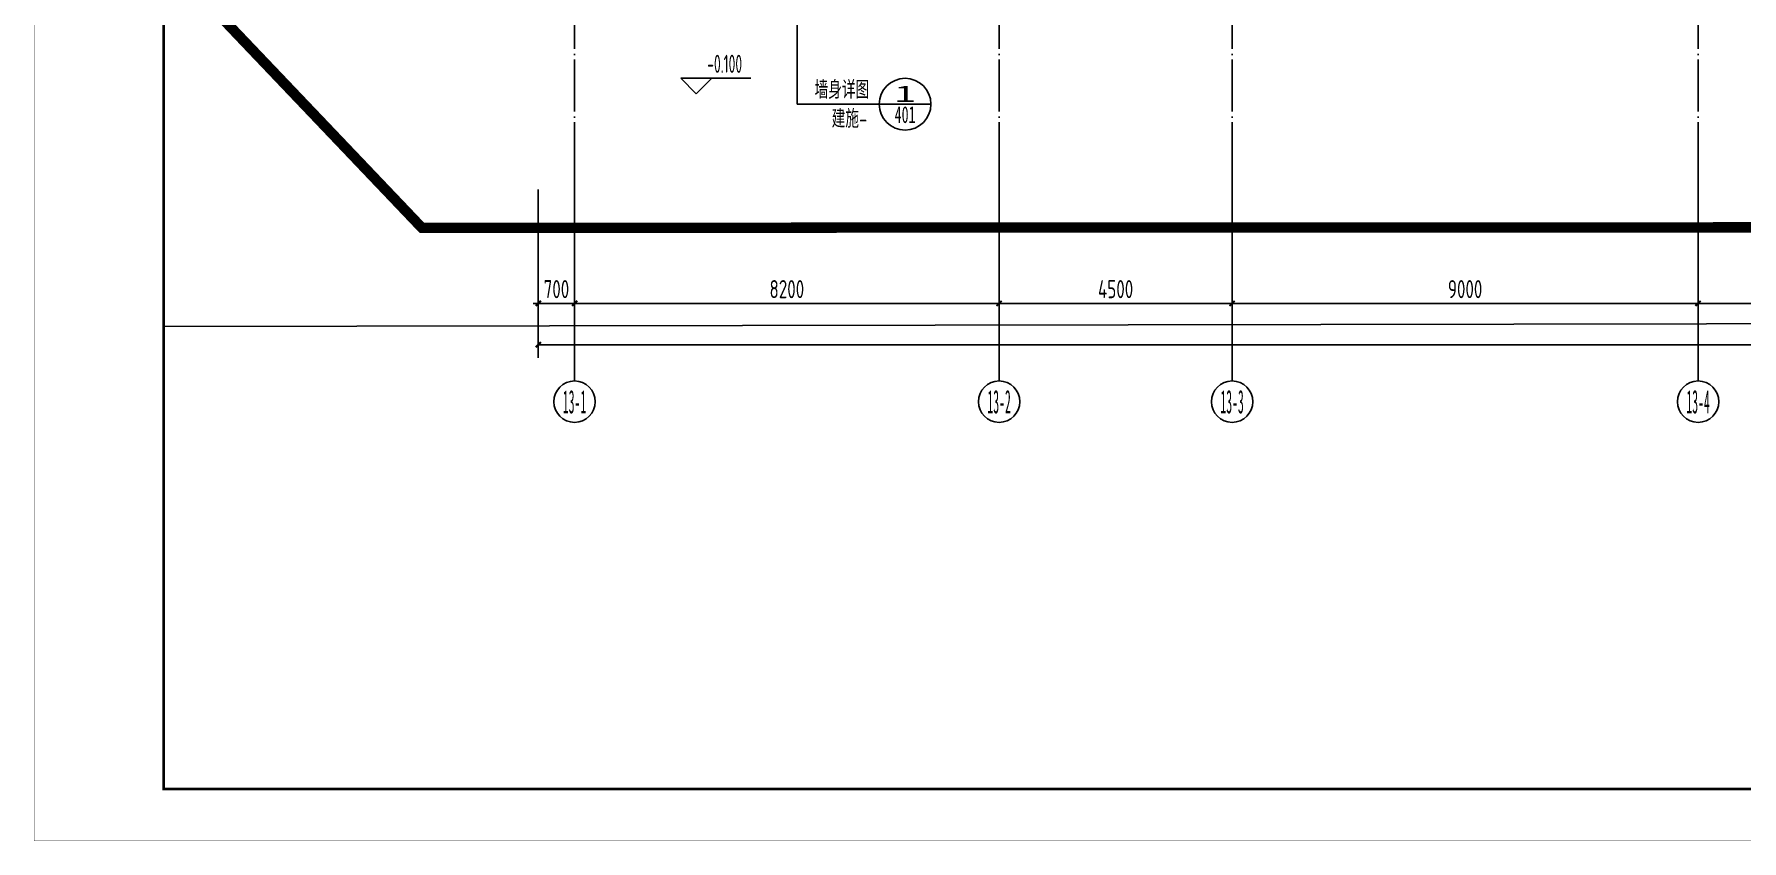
# Model space of a CAD drawing. Extents: x -1262219 to 73468, y -207485 to 163917.
# Drawn here: x -691012 to -658030, y -20288 to -4698 of the extents above; entities that cross this region are included whole.
import ezdxf
from ezdxf.enums import TextEntityAlignment as Align

# ---------------------------------------------------------------- set-up
doc = ezdxf.new("R2010")
doc.units = 0
doc.header["$LTSCALE"] = 500
doc.header["$MEASUREMENT"] = 0
doc.linetypes.add('X-104 13#平面$0$ACAD_ISO04W100', pattern=[30, 24, -3, 0, -3])
doc.linetypes.add('X-104 13#平面$0$DOTE', pattern=[2.42, 2, -0.2, 0.02, -0.2])
doc.layers.get('0').update_dxf_attribs({"linetype": 'CONTINUOUS'})
doc.layers.get('Defpoints').update_dxf_attribs({"linetype": 'CONTINUOUS'})
for name, color, linetype in [('AXIS_TEXT', 7, 'CONTINUOUS'), ('X-104 13#平面$0$01-标注_标高', 200, 'CONTINUOUS'), ('X-104 13#平面$0$01-标注_符号', 200, 'CONTINUOUS'), ('X-104 13#平面$0$01-标注_轴线坐标', 132, 'CONTINUOUS'), ('X-104 13#平面$0$02-TEXT_轴号', 7, 'CONTINUOUS'), ('X-104 13#平面$0$A_AXIS-轴线', 36, 'X-104 13#平面$0$DOTE'), ('X-104 13#平面$0$M-用地 红线', 20, 'X-104 13#平面$0$ACAD_ISO04W100'), ('X-104 13#平面$0$M-绿化 首层轮廓', 197, 'CONTINUOUS'), ('X-104 13#平面$0$M-道路 边线', 151, 'CONTINUOUS')]:
    doc.layers.add(name, color=color, linetype=linetype)
doc.styles.add('COMPLEX', font='COMPLEX')
doc.styles.add('X-104 13#平面$0$_TCH_AXIS', font='STXIHEI.TTF', dxfattribs={"width": 0.75})
doc.styles.add('X-104 13#平面$0$_TCH_DIM', font='ros1.shx', dxfattribs={"width": 0.8, "bigfont": 'jd.shx'})
doc.styles.add('X-104 13#平面$0$_TCH_DIM_T3', font='ros1.shx', dxfattribs={"width": 0.8, "bigfont": 'jd.shx'})
doc.styles.add('X-104 13#平面$0$_TCH_LABEL', font='STXIHEI.TTF', dxfattribs={"width": 0.75})
doc.dimstyles.new('X-104 13#平面$0$_TCH_ARCH&&100', dxfattribs={"dimtxt": 350, "dimasz": 100, "dimexe": 250, "dimexo": 300, "dimgap": 100, "dimtad": 1, "dimdec": 0, "dimzin": 0, "dimdsep": 46, "dimtxsty": 'X-104 13#平面$0$_TCH_DIM_T3', "dimblk": 'X-104 13#平面$0$_ArchTick', "dimcen": 0.09, "dimclrt": 7, "dimazin": 2, "dimtfac": 1, "dimtdec": 0, "dimtix": 1, "dimtmove": 2, "dimatfit": 3, "dimfxl": 0, "dimtolj": 1, "dimtzin": 0, "dimarcsym": 0})

# ---------------------------------------------------------------- blocks, each defined once
blk = doc.blocks.new('图框-A1')
for points, const_width in [([(0, 0), (841, 0), (841, 594), (0, 594)], 0.05), ([(766, 584), (25, 584), (25, 10), (766, 10)], 0.5)]:
    blk.add_lwpolyline(points, close=True, dxfattribs=dict(const_width=const_width))
blk = doc.blocks.new('_AXISO')
blk.add_circle((0, 0), 0.5)
at = {"layer": 'AXIS_TEXT', "style": 'COMPLEX', "width": 1.041667}
blk.add_attdef('A', text='', height=0.56, dxfattribs=at).set_placement((-0.25, -0.28), (0.25, -0.28), align=Align.FIT)
blk = doc.blocks.new('X-104 13#平面$0$_ArchTick')
at = {"color": 0, "linetype": 'ByBlock', "const_width": 0.4}
blk.add_lwpolyline([(-0.5, -0.5), (0.5, 0.5)], dxfattribs=at)
blk = doc.blocks.new('*D169')
at = {"layer": 'Defpoints', "color": 0}
for p in [(-900, -7401), (58400, -7401), (58400, -10701)]:
    blk.add_point(p, dxfattribs=at)
at = {"layer": 'X-104 13#平面$0$01-标注_轴线坐标', "color": 0, "lineweight": -2}
for p, q in [((-900, -7701), (-900, -10951)), ((58400, -7701), (58400, -10951)), ((-900, -10701), (58400, -10701))]:
    blk.add_line(p, q, dxfattribs=at)
at = {"layer": 'X-104 13#平面$0$01-标注_轴线坐标', "color": 0, "lineweight": -2, "xscale": 100, "yscale": 100, "zscale": 100, "rotation": 180}
blk.add_blockref('X-104 13#平面$0$_ArchTick', (-900, -10701), dxfattribs=at)
at = {"layer": 'X-104 13#平面$0$01-标注_轴线坐标', "color": 0, "lineweight": -2, "xscale": 100, "yscale": 100, "zscale": 100}
blk.add_blockref('X-104 13#平面$0$_ArchTick', (58400, -10701), dxfattribs=at)
at = {"layer": 'X-104 13#平面$0$01-标注_轴线坐标', "color": 7, "insert": (28750, -10426), "char_height": 350, "attachment_point": 5, "style": 'X-104 13#平面$0$_TCH_DIM_T3'}
blk.add_mtext('\\A1;59300', dxfattribs=at)
blk = doc.blocks.new('*D170')
at = {"layer": 'Defpoints', "color": 0}
for p in [(-900, -7401), (-200, -7401), (-200, -9901)]:
    blk.add_point(p, dxfattribs=at)
at = {"layer": 'X-104 13#平面$0$01-标注_轴线坐标', "color": 0, "lineweight": -2}
for p, q in [((-900, -7701), (-900, -10151)), ((-200, -7701), (-200, -10151)), ((-900, -9901), (-1000, -9901)), ((-900, -9901), (-200, -9901)), ((-200, -9901), (-100, -9901))]:
    blk.add_line(p, q, dxfattribs=at)
at = {"layer": 'X-104 13#平面$0$01-标注_轴线坐标', "color": 0, "lineweight": -2, "xscale": 100, "yscale": 100, "zscale": 100}
blk.add_blockref('X-104 13#平面$0$_ArchTick', (-900, -9901), dxfattribs=at)
at = {"layer": 'X-104 13#平面$0$01-标注_轴线坐标', "color": 0, "lineweight": -2, "xscale": 100, "yscale": 100, "zscale": 100, "rotation": 180}
blk.add_blockref('X-104 13#平面$0$_ArchTick', (-200, -9901), dxfattribs=at)
at = {"layer": 'X-104 13#平面$0$01-标注_轴线坐标', "color": 7, "insert": (-550, -9626), "char_height": 350, "attachment_point": 5, "style": 'X-104 13#平面$0$_TCH_DIM_T3'}
blk.add_mtext('\\A1;700', dxfattribs=at)
blk = doc.blocks.new('*D171')
at = {"layer": 'Defpoints', "color": 0}
for p in [(-200, -7401), (8000, -7401), (8000, -9901)]:
    blk.add_point(p, dxfattribs=at)
at = {"layer": 'X-104 13#平面$0$01-标注_轴线坐标', "color": 0, "lineweight": -2}
for p, q in [((-200, -7701), (-200, -10151)), ((8000, -7701), (8000, -10151)), ((-200, -9901), (8000, -9901))]:
    blk.add_line(p, q, dxfattribs=at)
at = {"layer": 'X-104 13#平面$0$01-标注_轴线坐标', "color": 0, "lineweight": -2, "xscale": 100, "yscale": 100, "zscale": 100, "rotation": 180}
blk.add_blockref('X-104 13#平面$0$_ArchTick', (-200, -9901), dxfattribs=at)
at = {"layer": 'X-104 13#平面$0$01-标注_轴线坐标', "color": 0, "lineweight": -2, "xscale": 100, "yscale": 100, "zscale": 100}
blk.add_blockref('X-104 13#平面$0$_ArchTick', (8000, -9901), dxfattribs=at)
at = {"layer": 'X-104 13#平面$0$01-标注_轴线坐标', "color": 7, "insert": (3900, -9626), "char_height": 350, "attachment_point": 5, "style": 'X-104 13#平面$0$_TCH_DIM_T3'}
blk.add_mtext('\\A1;8200', dxfattribs=at)
blk = doc.blocks.new('*D172')
at = {"layer": 'Defpoints', "color": 0}
for p in [(8000, -7401), (12500, -7401), (12500, -9901)]:
    blk.add_point(p, dxfattribs=at)
at = {"layer": 'X-104 13#平面$0$01-标注_轴线坐标', "color": 0, "lineweight": -2}
for p, q in [((8000, -7701), (8000, -10151)), ((12500, -7701), (12500, -10151)), ((8000, -9901), (12500, -9901))]:
    blk.add_line(p, q, dxfattribs=at)
at = {"layer": 'X-104 13#平面$0$01-标注_轴线坐标', "color": 0, "lineweight": -2, "xscale": 100, "yscale": 100, "zscale": 100, "rotation": 180}
blk.add_blockref('X-104 13#平面$0$_ArchTick', (8000, -9901), dxfattribs=at)
at = {"layer": 'X-104 13#平面$0$01-标注_轴线坐标', "color": 0, "lineweight": -2, "xscale": 100, "yscale": 100, "zscale": 100}
blk.add_blockref('X-104 13#平面$0$_ArchTick', (12500, -9901), dxfattribs=at)
at = {"layer": 'X-104 13#平面$0$01-标注_轴线坐标', "color": 7, "insert": (10250, -9626), "char_height": 350, "attachment_point": 5, "style": 'X-104 13#平面$0$_TCH_DIM_T3'}
blk.add_mtext('\\A1;4500', dxfattribs=at)
blk = doc.blocks.new('*D173')
at = {"layer": 'Defpoints', "color": 0}
for p in [(12500, -7401), (21500, -7401), (21500, -9901)]:
    blk.add_point(p, dxfattribs=at)
at = {"layer": 'X-104 13#平面$0$01-标注_轴线坐标', "color": 0, "lineweight": -2}
for p, q in [((12500, -7701), (12500, -10151)), ((21500, -7701), (21500, -10151)), ((12500, -9901), (21500, -9901))]:
    blk.add_line(p, q, dxfattribs=at)
at = {"layer": 'X-104 13#平面$0$01-标注_轴线坐标', "color": 0, "lineweight": -2, "xscale": 100, "yscale": 100, "zscale": 100, "rotation": 180}
blk.add_blockref('X-104 13#平面$0$_ArchTick', (12500, -9901), dxfattribs=at)
at = {"layer": 'X-104 13#平面$0$01-标注_轴线坐标', "color": 0, "lineweight": -2, "xscale": 100, "yscale": 100, "zscale": 100}
blk.add_blockref('X-104 13#平面$0$_ArchTick', (21500, -9901), dxfattribs=at)
at = {"layer": 'X-104 13#平面$0$01-标注_轴线坐标', "color": 7, "insert": (17000, -9626), "char_height": 350, "attachment_point": 5, "style": 'X-104 13#平面$0$_TCH_DIM_T3'}
blk.add_mtext('\\A1;9000', dxfattribs=at)
blk = doc.blocks.new('*D174')
at = {"layer": 'Defpoints', "color": 0}
for p in [(21500, -7401), (30500, -7401), (30500, -9901)]:
    blk.add_point(p, dxfattribs=at)
at = {"layer": 'X-104 13#平面$0$01-标注_轴线坐标', "color": 0, "lineweight": -2}
for p, q in [((21500, -7701), (21500, -10151)), ((30500, -7701), (30500, -10151)), ((21500, -9901), (30500, -9901))]:
    blk.add_line(p, q, dxfattribs=at)
at = {"layer": 'X-104 13#平面$0$01-标注_轴线坐标', "color": 0, "lineweight": -2, "xscale": 100, "yscale": 100, "zscale": 100, "rotation": 180}
blk.add_blockref('X-104 13#平面$0$_ArchTick', (21500, -9901), dxfattribs=at)
at = {"layer": 'X-104 13#平面$0$01-标注_轴线坐标', "color": 0, "lineweight": -2, "xscale": 100, "yscale": 100, "zscale": 100}
blk.add_blockref('X-104 13#平面$0$_ArchTick', (30500, -9901), dxfattribs=at)
at = {"layer": 'X-104 13#平面$0$01-标注_轴线坐标', "color": 7, "insert": (26000, -9626), "char_height": 350, "attachment_point": 5, "style": 'X-104 13#平面$0$_TCH_DIM_T3'}
blk.add_mtext('\\A1;9000', dxfattribs=at)
blk = doc.blocks.new('X-104 13#平面$0$A$C0BB3323F')
at = {"layer": 'X-104 13#平面$0$M-用地 红线', "ltscale": 0.05, "const_width": 200}
blk.add_lwpolyline([(-7235, -1505), (-2249, -6741), (66865, -6716)], dxfattribs=at)
at = {"layer": 'X-104 13#平面$0$M-绿化 首层轮廓'}
for p, q in [((-7235, -1505), (-2249, -6741)), ((-2249, -6741), (58823, -6719))]:
    blk.add_line(p, q, dxfattribs=at)
at = {"layer": 'X-104 13#平面$0$M-道路 边线', "ltscale": 0.02}
blk.add_lwpolyline([(56087, -8541), (-7235, -8649)], dxfattribs=at)
blk = doc.blocks.new('X-104 13#平面$0$轴网')
at = {"layer": 'X-104 13#平面$0$01-标注_轴线坐标'}
for p, q in [((-200, -7401), (-200, -11401)), ((8000, -7401), (8000, -11401)), ((12500, -7401), (12500, -11401)), ((21500, -7401), (21500, -11401))]:
    blk.add_line(p, q, dxfattribs=at)
at = {"layer": 'X-104 13#平面$0$A_AXIS-轴线', "linetype": 'X-104 13#平面$0$DOTE'}
for p, q in [((-200, -7401), (-200, 24620.3)), ((8000, -7401), (8000, 24620.3)), ((12500, -7401), (12500, 24620.3)), ((21500, -7401), (21500, 24620.3))]:
    blk.add_line(p, q, dxfattribs=at)
at = {"layer": 'X-104 13#平面$0$01-标注_轴线坐标'}
ref = blk.add_blockref('_AXISO', (-200, -11801), dxfattribs=dict(at, xscale=800, yscale=800, zscale=800))
ref.add_attrib('A', '13-1', dxfattribs={"layer": 'X-104 13#平面$0$02-TEXT_轴号', "height": 452.55, "style": 'X-104 13#平面$0$_TCH_AXIS', "width": 0.499498}).set_placement((-426.3, -12027.3), (26.3, -12027.3), align=Align.FIT)
ref = blk.add_blockref('_AXISO', (8000, -11801), dxfattribs=dict(at, xscale=800, yscale=800, zscale=800))
ref.add_attrib('A', '13-2', dxfattribs={"layer": 'X-104 13#平面$0$02-TEXT_轴号', "height": 452.55, "style": 'X-104 13#平面$0$_TCH_AXIS', "width": 0.499498}).set_placement((7773.7, -12027.3), (8226.3, -12027.3), align=Align.FIT)
ref = blk.add_blockref('_AXISO', (12500, -11801), dxfattribs=dict(at, xscale=800, yscale=800, zscale=800))
ref.add_attrib('A', '13-3', dxfattribs={"layer": 'X-104 13#平面$0$02-TEXT_轴号', "height": 452.55, "style": 'X-104 13#平面$0$_TCH_AXIS', "width": 0.499498}).set_placement((12273.7, -12027.3), (12726.3, -12027.3), align=Align.FIT)
ref = blk.add_blockref('_AXISO', (21500, -11801), dxfattribs=dict(at, xscale=800, yscale=800, zscale=800))
ref.add_attrib('A', '13-4', dxfattribs={"layer": 'X-104 13#平面$0$02-TEXT_轴号', "height": 452.55, "style": 'X-104 13#平面$0$_TCH_AXIS', "width": 0.499498}).set_placement((21273.7, -12027.3), (21726.3, -12027.3), align=Align.FIT)
for p1, p2, distance, text, picture, middle in [((-900, -7401), (-200, -7401), -2500, '700', '*D170', (-550, -9626)), ((-900, -7401), (58400, -7401), -3300, '59300', '*D169', (28750, -10426)), ((-200, -7401), (8000, -7401), -2500, '8200', '*D171', (3900, -9626)), ((8000, -7401), (12500, -7401), -2500, '4500', '*D172', (10250, -9626)), ((12500, -7401), (21500, -7401), -2500, '9000', '*D173', (17000, -9626)), ((21500, -7401), (30500, -7401), -2500, '9000', '*D174', (26000, -9626))]:
    dim = blk.add_aligned_dim(p1=p1, p2=p2, distance=distance, text=text, dimstyle='X-104 13#平面$0$_TCH_ARCH&&100', dxfattribs=at)
    dim.commit()
    dim.dimension.update_dxf_attribs({"geometry": picture, "text_midpoint": middle})
blk = doc.blocks.new('X-104 13#平面')
at = {"layer": 'X-104 13#平面$0$01-标注_标高'}
for p, q in [((2150, -5851.9), (1850, -5551.9)), ((1850, -5551.9), (3206.6, -5551.9)), ((2150, -5851.9), (2450, -5551.9))]:
    blk.add_line(p, q, dxfattribs=at)
at = {"layer": 'X-104 13#平面$0$01-标注_符号'}
for p, q in [((4100, -1104.8), (4100, -6052)), ((4100, -6052), (5684.1, -6052)), ((6684.1, -6052), (5684.1, -6052))]:
    blk.add_line(p, q, dxfattribs=at)
blk.add_circle((6184.1, -6052), 500, dxfattribs=at)
at = {"xscale": 100, "yscale": 100, "zscale": 100}
blk.add_blockref('图框-A1', (-10634.5, -20285.2), dxfattribs=at)
for name, p in [('X-104 13#平面$0$A$C0BB3323F', (-900, -1700)), ('X-104 13#平面$0$轴网', (0, 0))]:
    blk.add_blockref(name, p)
at = {"layer": 'X-104 13#平面$0$01-标注_标高', "color": 7, "style": 'X-104 13#平面$0$_TCH_DIM', "width": 0.64}
blk.add_text('-0.100', height=350, dxfattribs=at).set_placement((2362.7, -5446.9))
at = {"layer": 'X-104 13#平面$0$01-标注_符号', "color": 7, "style": 'X-104 13#平面$0$_TCH_DIM', "width": 0.8}
for s, p in [('墙身详图', (4435.2, -5947)), ('建施-', (4765.5, -6507))]:
    blk.add_text(s, height=347.29, dxfattribs=at).set_placement(p)
at = {"layer": 'X-104 13#平面$0$01-标注_符号', "color": 7, "style": 'X-104 13#平面$0$_TCH_LABEL'}
for s, height, width, p, p2 in [('1', 322, 2.247292, (5982.9, -6011.8), (6385.4, -6011.8)), ('401', 321.99, 0.749097, (5982.9, -6414.3), (6385.4, -6414.3))]:
    blk.add_text(s, height=height, dxfattribs=dict(at, width=width)).set_placement(p, p2, align=Align.FIT)

msp = doc.modelspace()

# ---------------------------------------------------------------- block references
msp.add_blockref('X-104 13#平面', (-680375, 0))

doc.saveas('drawing.dxf')
